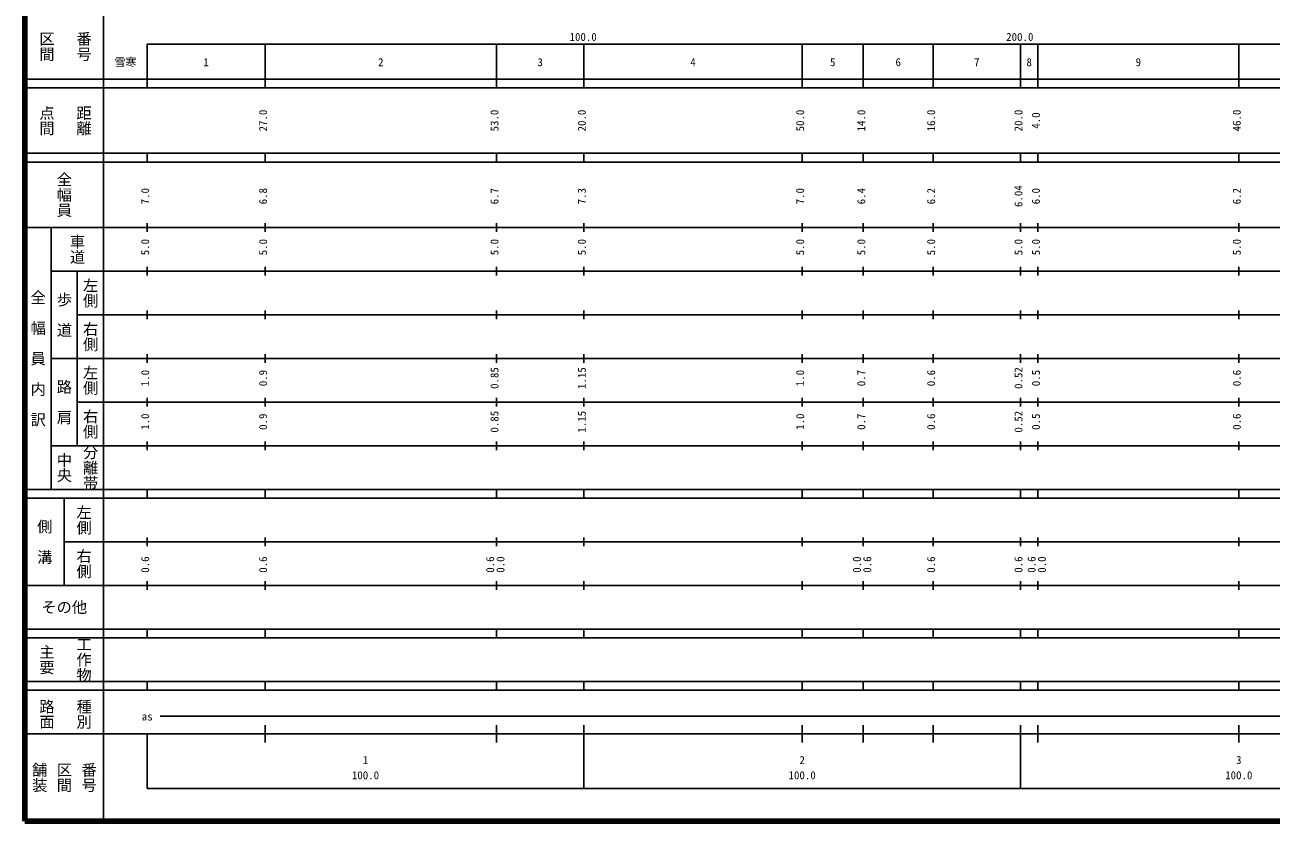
# Model space of a CAD drawing. Units: millimetres on the paper, enlarged 1000 times. Extents: x 40000 to 680000, y 20000 to 380000.
# Drawn here: x 40000 to 325394, y 20000 to 202409 of the extents above; entities that cross this region are included whole.
import ezdxf
from ezdxf.enums import TextEntityAlignment as Align

# ---------------------------------------------------------------- set-up
doc = ezdxf.new("R2010")
doc.units = ezdxf.units.MM
doc.header["$LTSCALE"] = 1000
doc.layers.add('M-TTL', color=2, linetype='Continuous', lineweight=140)
doc.layers.add('M-TTL-BAND', color=7, linetype='Continuous', lineweight=25)
doc.styles.add('@ＭＳ ゴシック', font='')
doc.styles.add('ＭＳ ゴシック', font='')
doc.styles.get('@ＭＳ ゴシック').set_extended_font_data('@MS Gothic')
doc.styles.get('ＭＳ ゴシック').set_extended_font_data('MS Gothic')

msp = doc.modelspace()

# ---------------------------------------------------------------- linework, layer by layer
at = {"layer": 'M-TTL'}
for p, q in [((40000, 380000), (40000, 20000)), ((40000, 20000), (680000, 20000))]:
    msp.add_line(p, q, dxfattribs=at)
at = {"layer": 'M-TTL-BAND'}
for p, q in [((58000, 370000), (58000, 20000)), ((68000, 198000), (579000, 198000)), ((68000, 198000), (68000, 188000)), ((95000, 188000), (95000, 198000)), ((148000, 188000), (148000, 198000)), ((168000, 188000), (168000, 198000)), ((218000, 188000), (218000, 198000)), ((232000, 188000), (232000, 198000)), ((248000, 188000), (248000, 198000)), ((268000, 188000), (268000, 198000)), ((272000, 188000), (272000, 198000)), ((318000, 188000), (318000, 198000)), ((40000, 190000), (579000, 190000)), ((40000, 188000), (579000, 188000)), ((40000, 173000), (579000, 173000)), ((68000, 171000), (68000, 173000)), ((95000, 171000), (95000, 173000)), ((148000, 171000), (148000, 173000)), ((168000, 171000), (168000, 173000)), ((218000, 171000), (218000, 173000)), ((232000, 171000), (232000, 173000)), ((248000, 171000), (248000, 173000)), ((268000, 171000), (268000, 173000)), ((272000, 171000), (272000, 173000)), ((318000, 171000), (318000, 173000)), ((40000, 171000), (579000, 171000)), ((68000, 155000), (68000, 157000)), ((95000, 155000), (95000, 157000)), ((148000, 155000), (148000, 157000)), ((168000, 155000), (168000, 157000)), ((218000, 155000), (218000, 157000)), ((232000, 155000), (232000, 157000)), ((248000, 155000), (248000, 157000)), ((268000, 155000), (268000, 157000)), ((272000, 155000), (272000, 157000)), ((318000, 155000), (318000, 157000)), ((40000, 156000), (579000, 156000)), ((46000, 96000), (46000, 156000)), ((46000, 146000), (579000, 146000)), ((52000, 146000), (52000, 106000)), ((68000, 145000), (68000, 147000)), ((95000, 145000), (95000, 147000)), ((148000, 145000), (148000, 147000)), ((168000, 145000), (168000, 147000)), ((218000, 145000), (218000, 147000)), ((232000, 145000), (232000, 147000)), ((248000, 145000), (248000, 147000)), ((268000, 145000), (268000, 147000)), ((272000, 145000), (272000, 147000)), ((318000, 145000), (318000, 147000)), ((68000, 135000), (68000, 137000)), ((95000, 135000), (95000, 137000)), ((148000, 135000), (148000, 137000)), ((168000, 135000), (168000, 137000)), ((218000, 135000), (218000, 137000)), ((232000, 135000), (232000, 137000)), ((248000, 135000), (248000, 137000)), ((268000, 135000), (268000, 137000)), ((272000, 135000), (272000, 137000)), ((318000, 135000), (318000, 137000)), ((52000, 136000), (579000, 136000)), ((46000, 126000), (579000, 126000)), ((68000, 125000), (68000, 127000)), ((95000, 125000), (95000, 127000)), ((148000, 125000), (148000, 127000)), ((168000, 125000), (168000, 127000)), ((218000, 125000), (218000, 127000)), ((232000, 125000), (232000, 127000)), ((248000, 125000), (248000, 127000)), ((268000, 125000), (268000, 127000)), ((272000, 125000), (272000, 127000)), ((318000, 125000), (318000, 127000)), ((52000, 116000), (579000, 116000)), ((68000, 115000), (68000, 117000)), ((95000, 115000), (95000, 117000)), ((148000, 115000), (148000, 117000)), ((168000, 115000), (168000, 117000)), ((218000, 115000), (218000, 117000)), ((232000, 115000), (232000, 117000)), ((248000, 115000), (248000, 117000)), ((268000, 115000), (268000, 117000)), ((272000, 115000), (272000, 117000)), ((318000, 115000), (318000, 117000)), ((46000, 106000), (579000, 106000)), ((68000, 105000), (68000, 107000)), ((95000, 105000), (95000, 107000)), ((148000, 105000), (148000, 107000)), ((168000, 105000), (168000, 107000)), ((218000, 105000), (218000, 107000)), ((232000, 105000), (232000, 107000)), ((248000, 105000), (248000, 107000)), ((268000, 105000), (268000, 107000)), ((272000, 105000), (272000, 107000)), ((318000, 105000), (318000, 107000)), ((40000, 96000), (579000, 96000)), ((68000, 94000), (68000, 96000)), ((95000, 94000), (95000, 96000)), ((148000, 94000), (148000, 96000)), ((168000, 94000), (168000, 96000)), ((218000, 94000), (218000, 96000)), ((232000, 94000), (232000, 96000)), ((248000, 94000), (248000, 96000)), ((268000, 94000), (268000, 96000)), ((272000, 94000), (272000, 96000)), ((318000, 94000), (318000, 96000)), ((40000, 94000), (579000, 94000)), ((49000, 94000), (49000, 74000)), ((49000, 84000), (579000, 84000)), ((68000, 83000), (68000, 85000)), ((95000, 83000), (95000, 85000)), ((148000, 83000), (148000, 85000)), ((168000, 83000), (168000, 85000)), ((218000, 83000), (218000, 85000)), ((232000, 83000), (232000, 85000)), ((248000, 83000), (248000, 85000)), ((268000, 83000), (268000, 85000)), ((272000, 83000), (272000, 85000)), ((318000, 83000), (318000, 85000)), ((68000, 73000), (68000, 75000)), ((95000, 73000), (95000, 75000)), ((148000, 73000), (148000, 75000)), ((168000, 73000), (168000, 75000)), ((218000, 73000), (218000, 75000)), ((232000, 73000), (232000, 75000)), ((248000, 73000), (248000, 75000)), ((268000, 73000), (268000, 75000)), ((272000, 73000), (272000, 75000)), ((318000, 73000), (318000, 75000)), ((40000, 74000), (579000, 74000)), ((40000, 64000), (579000, 64000)), ((68000, 62000), (68000, 64000)), ((95000, 62000), (95000, 64000)), ((148000, 62000), (148000, 64000)), ((168000, 62000), (168000, 64000)), ((218000, 62000), (218000, 64000)), ((232000, 62000), (232000, 64000)), ((248000, 62000), (248000, 64000)), ((268000, 62000), (268000, 64000)), ((272000, 62000), (272000, 64000)), ((318000, 62000), (318000, 64000)), ((40000, 62000), (579000, 62000)), ((40000, 52000), (579000, 52000)), ((68000, 50000), (68000, 52000)), ((95000, 50000), (95000, 52000)), ((148000, 50000), (148000, 52000)), ((168000, 50000), (168000, 52000)), ((218000, 50000), (218000, 52000)), ((232000, 50000), (232000, 52000)), ((248000, 50000), (248000, 52000)), ((268000, 50000), (268000, 52000)), ((272000, 50000), (272000, 52000)), ((318000, 50000), (318000, 52000)), ((40000, 50000), (579000, 50000)), ((71000, 44000), (565000, 44000)), ((40000, 40000), (579000, 40000)), ((68000, 40000), (68000, 27500)), ((95000, 38000), (95000, 42000)), ((148000, 38000), (148000, 42000)), ((168000, 27500), (168000, 42000)), ((218000, 38000), (218000, 42000)), ((232000, 38000), (232000, 42000)), ((248000, 38000), (248000, 42000)), ((268000, 27500), (268000, 42000)), ((272000, 38000), (272000, 42000)), ((318000, 38000), (318000, 42000)), ((68000, 27500), (579000, 27500))]:
    msp.add_line(p, q, dxfattribs=at)

# ---------------------------------------------------------------- texts
at = {"layer": 'M-TTL-BAND', "style": '@ＭＳ ゴシック'}
for s, p in [('区間', (45000, 197500)), ('番号', (53500, 197500)), ('点間', (45000, 180500)), ('距離', (53500, 180500)), ('全幅員', (49000, 163500)), ('車道', (52000, 151000)), ('左側', (55000, 141000)), ('全\u3000幅\u3000員\u3000内\u3000訳', (43000, 126000)), ('歩\u3000道', (49000, 136000)), ('右側', (55000, 131000)), ('左側', (55000, 121000)), ('路\u3000肩', (49000, 116000)), ('右側', (55000, 111000)), ('分離帯', (55000, 101000)), ('中央', (49000, 101000)), ('左側', (53500, 89000)), ('側\u3000溝', (44500, 84000)), ('右側', (53500, 79000)), ('主要', (45000, 57000)), ('工作物', (53500, 57000)), ('路面', (45000, 44500)), ('種別', (53500, 44500)), ('舗装', (43333, 30000)), ('区間', (49000, 30000)), ('番号', (54667, 30000))]:
    msp.add_text(s, height=2566, rotation=270, dxfattribs=at).set_placement(p, align=Align.MIDDLE_CENTER)
at = {"layer": 'M-TTL-BAND', "style": 'ＭＳ ゴシック'}
for s, p in [('100.0', (167844, 198195)), ('200.0', (267844, 198195)), ('雪寒', (63017, 192405)), ('1', (81500, 192405)), ('2', (121500, 192405)), ('3', (158000, 192405)), ('4', (193000, 192405)), ('5', (225000, 192405)), ('6', (240000, 192405)), ('7', (258000, 192405)), ('8', (270000, 192405)), ('9', (295000, 192405)), ('as', (68000, 42500)), ('1', (118000, 32523)), ('2', (218000, 32523)), ('3', (318000, 32523)), ('100.0', (118000, 29033)), ('100.0', (218000, 29033)), ('100.0', (318000, 29033))]:
    msp.add_text(s, height=1833, dxfattribs=at).set_placement(p, align=Align.BOTTOM_CENTER)
for s, p in [('27.0', (96000, 180500)), ('53.0', (149000, 180500)), ('20.0', (169000, 180500)), ('50.0', (219000, 180500)), ('14.0', (233000, 180500)), ('16.0', (249000, 180500)), ('20.0', (269000, 180500)), ('46.0', (319000, 180500)), ('4.0', (273000, 180500)), ('6.04', (269000, 163174)), ('7.0', (69000, 163174)), ('6.8', (96000, 163174)), ('6.7', (149000, 163174)), ('7.3', (169000, 163174)), ('7.0', (219000, 163174)), ('6.4', (233000, 163174)), ('6.2', (249000, 163174)), ('6.0', (273000, 163174)), ('6.2', (319000, 163174)), ('5.0', (69000, 151500)), ('5.0', (96000, 151500)), ('5.0', (149000, 151500)), ('5.0', (169000, 151500)), ('5.0', (219000, 151500)), ('5.0', (233000, 151500)), ('5.0', (249000, 151500)), ('5.0', (269000, 151500)), ('5.0', (273000, 151500)), ('5.0', (319000, 151500)), ('1.0', (69000, 121500)), ('0.9', (96000, 121500)), ('0.85', (149000, 121500)), ('1.15', (169000, 121500)), ('1.0', (219000, 121500)), ('0.7', (233000, 121500)), ('0.6', (249000, 121500)), ('0.52', (269000, 121500)), ('0.5', (273000, 121500)), ('0.6', (319000, 121500)), ('1.0', (69000, 111500)), ('0.9', (96000, 111500)), ('0.85', (149000, 111500)), ('1.15', (169000, 111500)), ('1.0', (219000, 111500)), ('0.7', (233000, 111500)), ('0.6', (249000, 111500)), ('0.52', (269000, 111500)), ('0.5', (273000, 111500)), ('0.6', (319000, 111500)), ('0.6', (69000, 78764)), ('0.6', (96000, 78764)), ('0.6', (148000, 78764)), ('0.0', (150370, 78764)), ('0.0', (232000, 78764)), ('0.6', (234370, 78764)), ('0.6', (249000, 78764)), ('0.6', (269000, 78764)), ('0.6', (272000, 78764)), ('0.0', (274370, 78764))]:
    msp.add_text(s, height=1833, rotation=90, dxfattribs=at).set_placement(p, align=Align.BOTTOM_CENTER)
msp.add_text('その他', height=2566, dxfattribs=at).set_placement((49000, 69000), align=Align.MIDDLE_CENTER)

doc.saveas('drawing.dxf')
